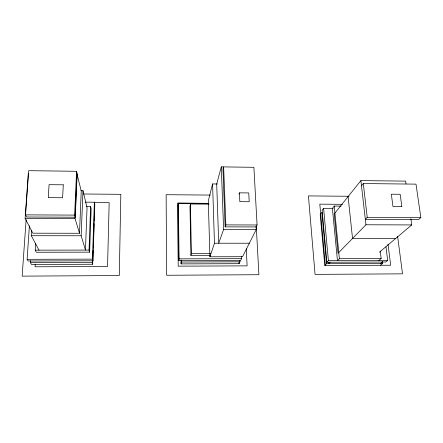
<?xml version="1.0" encoding="UTF-8"?>
<svg xmlns="http://www.w3.org/2000/svg" width="443" height="443" viewBox="0 0 443 443"><rect width="100%" height="100%" fill="white"/><g stroke="black" fill="none" stroke-linecap="round" stroke-linejoin="round"><path stroke-width="0.66" d="M30.506 260.528L30.368 262.577L31.547 264.499L92.681 264.255L92.188 260.982M29.404 225.753L27.112 259.321L28.158 261.016L92.925 260.8L92.46 259.122L94.37 202.218L85.421 202.158M92.681 264.255L93.141 250.533M93.251 247.1L93.573 237.492M93.689 234.065L94.032 223.77M94.149 220.337L94.464 210.73M92.925 260.8L94.802 204.328L94.37 202.218M35.65 243.257L35.207 250.157L36.359 252.25L89.624 252.156L89.043 250.079L90.599 206.338L86.446 206.311M89.624 252.156L91.153 208.808L90.599 206.338M79.507 233.273L81.241 191.066L76.988 173.883L75.033 218.532L79.507 233.273L32.832 233.201L25.107 218.321L28.302 173.291M82.974 190.689L87.044 207.634L85.455 250.085L81.163 235.765L82.974 190.689L80.919 190.673M75.271 217.214L74.634 215.104L76.567 171.286L28.695 170.682L25.561 214.872L26.646 217.004L75.271 217.214L77.171 173.734L76.567 171.286M35.246 264.039L35.069 266.786L107.555 266.47L109.172 202.684L94.082 202.578M38.995 250.151L31.309 235.709L31.68 230.199M26.126 219.684L22.15 276.133L119.283 275.552L120.834 194.316L83.683 194.001M208.708 203.354L178.374 203.138L178.097 205.209L178.784 260.512L240.759 260.301L241.579 258.668L241.485 256.602M178.784 260.512L179.077 258.856L178.374 203.138M209.068 204.145L190.435 204.013L189.986 206.46L190.916 255.389L210.287 255.34M239.934 260.44L239.995 261.813L239.059 263.674L181.087 263.906L181.42 259.969M190.916 255.389L191.387 253.379L190.435 204.013M217.408 183.995L212.579 183.945L208.299 200.878L209.927 256.796L242.565 256.707L256.237 229.529L256.054 226.107M221.29 166.867L216.699 183.983L218.715 243.229L223.604 229.452L221.29 166.867L253.889 167.31L257.073 224.983L256.098 226.954L225.149 226.871L222.967 169.309L223.637 166.895L225.852 224.889L225.149 226.871M209.927 256.796L214.462 243.229L212.579 183.945M238.949 194.134L239.425 192.843L248.756 192.926L249.21 201.737L239.835 201.665L239.425 192.843M333.214 208.437L323.6 208.376L322.144 210.359L326.879 262.234L385.665 262.012L387.68 260.434L385.997 246.829M341.11 206.111L334.221 206.067L332.388 208.431L337.45 260.606L339.388 258.701L381.157 258.568L380.255 251.109M406.015 183.856L405.633 181.121L360.89 180.606L334.194 213.969L338.037 253.263L365.946 224.773L411.735 224.922L410.877 218.764M361.482 185.794L363.31 183.563L416.005 184.133L420.85 217.624L418.519 219.584L365.325 219.363L367.219 217.375L420.85 217.624M326.879 262.234L328.418 260.639L387.68 260.434M326.563 263.707L321.873 212.197L320.2 214.445L324.802 265.518L326.563 263.707L382.702 263.48L382.459 261.436M330.24 262.223L328.789 263.696L328.662 262.322M379.341 252.288L411.735 224.922M378.82 260.462L381.157 258.568M380.526 263.485L382.37 262.023M380.421 265.274L382.702 263.48M27.112 259.321L92.46 259.122M179.077 258.856L241.579 258.668M30.368 262.577L92.144 262.35M181.447 262.029L239.995 261.813M324.802 265.518L390.654 265.23L388.013 244.11M35.207 250.157L89.043 250.079M191.387 253.379L210.691 253.341M214.462 243.229L249.348 243.218M31.309 235.709L81.163 235.765M395.677 238.489L352.539 238.461L348.087 196.609M225.852 224.889L257.073 224.983M223.604 229.452L256.237 229.529M25.561 214.872L74.634 215.104M25.107 218.321L75.033 218.532M208.36 203.376L177.449 203.16L178.213 266.16L247.111 265.861L246.275 248.761M342.5 204.317L319.807 204.157L325.35 265.518M210.353 195.081L166.136 194.704L166.612 275.264L258.911 274.71L256.27 226.467M349.045 196.266L308.428 195.917L315.056 274.372L402.515 273.846L397.598 236.263M363.31 183.563L367.219 217.375M360.89 180.606L365.946 224.773M334.221 206.067L339.388 258.701M323.6 208.376L328.418 260.639M238.999 262.295L239.059 263.674M181.037 260.462L181.087 263.906M63.283 184.814L62.618 197.75L48.298 197.639L49.068 184.67L63.283 184.814M401.829 206.554L392.947 206.493L391.346 194.206L400.167 194.283L401.829 206.554"/></g></svg>
